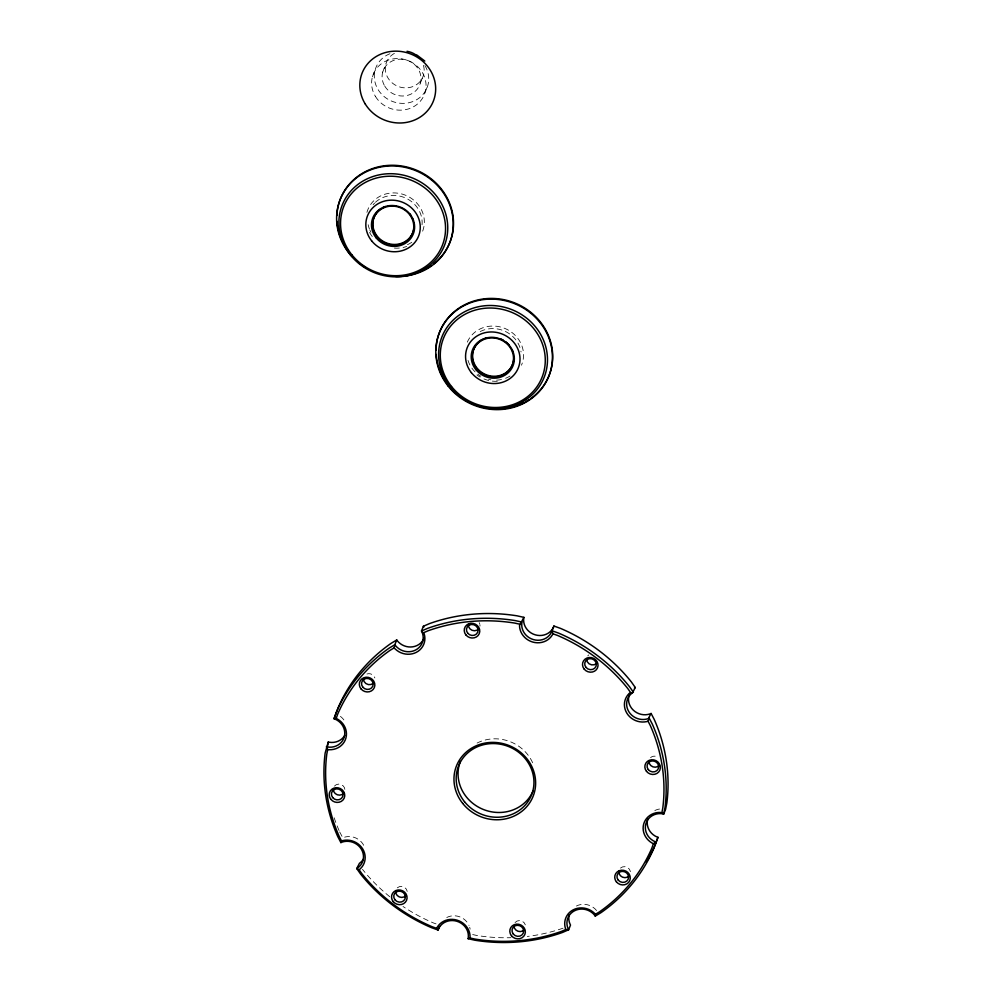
<?xml version="1.0" encoding="UTF-8"?>
<svg xmlns="http://www.w3.org/2000/svg" width="992" height="992" viewBox="0 0 992 992"><rect width="100%" height="100%" fill="white"/><g stroke="black" fill="none" stroke-linecap="round" stroke-linejoin="round"><path stroke-width="0.74" stroke-dasharray="4.96 3.72" d="M372.446 76.744L375.137 69.961M382.676 72.143L385.888 64.009M420.36 83.03L423.584 74.896M425.208 91.996L427.899 85.213M472.676 934.551L476.73 935.456A172.744 160.394 21.6 0 0 511.004 937.688M436.046 923.874L433.43 922.944A172.744 160.394 21.6 0 1 403.025 906.49M339.673 831.916L342.786 837.843L343.691 837.459A15.698 14.582 21.6 0 1 364.796 848.011M411.767 242.259A27.478 25.519 21.6 0 1 406.732 244.987M370.934 232.24A27.478 25.519 21.6 0 1 369.904 230.169M369.458 229.102A27.478 25.519 21.6 0 1 368.168 224.713M373.116 204.736A27.478 25.519 21.6 0 1 374.616 203.075M375.435 202.294A27.478 25.519 21.6 0 1 407.712 199.094A27.478 25.519 21.6 0 1 421.575 227.751M406.683 246.45A29.45 27.342 21.6 0 1 403.087 247.479M399.354 248.05A29.45 27.342 21.6 0 1 393.006 247.95M372.273 236.505A29.45 27.342 21.6 0 1 368.379 230.119M366.928 212.362A29.45 27.342 21.6 0 1 404.215 194.73A29.45 27.342 21.6 0 1 422.27 232.078M654.832 810.538A15.698 14.582 21.6 0 1 660.548 808.902M576.402 906.018A15.698 14.582 21.6 0 1 596.564 910.532M563.022 928.19A172.744 160.394 21.6 0 1 527.285 936.46M389.757 896.718A172.744 160.394 21.6 0 1 362.489 869.352M339.053 830.49A172.744 160.394 21.6 0 1 333.572 816.007M446.772 917.488A15.698 14.582 21.6 0 1 469.018 925.412M469.687 927.26A15.698 14.582 21.6 0 1 470.121 929.169M340.417 716.385A15.698 14.582 21.6 0 1 345.402 722.61M397.284 887.84A5.89 5.468 21.6 0 1 407.228 891.386M477.078 743.058A39.258 36.456 21.6 0 1 533.609 765.154M334.453 786.098A5.89 5.468 21.6 0 1 344.956 789.83M366.928 673.99A5.89 5.468 21.6 0 1 374.852 677.945M479.173 622.654A5.89 5.468 21.6 0 1 479.768 624.005M479.93 624.724A5.89 5.468 21.6 0 1 479.942 626.163M587.748 655.886A5.89 5.468 21.6 0 1 588.814 654.906M650.578 757.628A5.89 5.468 21.6 0 1 658.254 757.429M620.471 868.087A5.89 5.468 21.6 0 1 630.416 871.633M515.059 922.548A5.89 5.468 21.6 0 1 525.338 924.854M510.012 376.042A27.478 25.519 21.6 0 1 502.634 379.242M501.493 379.514A27.478 25.519 21.6 0 1 495.64 380.159M490.904 379.787A27.478 25.519 21.6 0 1 488.56 379.316M480.798 376.191A27.478 25.519 21.6 0 1 477.822 374.207M475.106 371.888A27.478 25.519 21.6 0 1 467.368 357.864M480.215 331.551A27.478 25.519 21.6 0 1 521.06 351.974M497.29 381.288A29.45 27.342 21.6 0 1 481.244 377.692M480.116 377.072A29.45 27.342 21.6 0 1 476.916 374.951M467.306 342.141A29.45 27.342 21.6 0 1 505.213 328.575A29.45 27.342 21.6 0 1 521.47 365.23M423.46 65.373A19.629 18.228 21.6 0 1 411.618 86.998A19.629 18.228 21.6 0 1 387.215 76.595A19.629 18.228 21.6 0 1 394.804 53.159M424.923 65.559A27.478 25.519 21.6 0 1 414.172 100.998A27.478 25.519 21.6 0 1 376.786 87.172A27.478 25.519 21.6 0 1 391.443 53.171M375.422 96.398A27.478 25.519 21.6 0 0 422.58 98.109A27.478 25.519 21.6 0 0 398.486 58.59A27.478 25.519 21.6 0 0 375.422 96.398M384.797 86.18A19.629 18.228 21.6 0 0 418.475 87.408A19.629 18.228 21.6 0 0 401.276 59.185A19.629 18.228 21.6 0 0 384.797 86.18"/><path stroke-width="1.49" d="M363.394 859.134A15.698 14.582 21.6 0 1 359.451 863.3L356.736 868.558L360.617 874.088A172.744 160.394 21.6 0 0 431.557 927.694L438.08 930.012L438.39 929.12A15.698 14.582 21.6 0 1 456.68 921.196A15.698 14.582 21.6 0 1 468.286 937.75L468.1 938.692L469.997 937.986L470.072 936.584A17.67 16.405 21.6 0 0 456.89 920.105A17.67 16.405 21.6 0 0 437.298 927.111L436.666 928.351L438.08 930.012L439.493 926.454M423.981 638.414A15.698 14.582 21.6 0 1 397.308 640.77L396.738 639.952L394.853 644.688L395.436 645.519A15.698 14.582 21.6 0 0 415.598 650.033A15.698 14.582 21.6 0 0 421.947 631.879L421.488 630.999L423.373 626.262L429.486 623.608A172.744 160.394 21.6 0 1 517.154 615.846L523.9 617.359L519.51 625.568A17.67 16.405 21.6 0 0 532.692 642.047A17.67 16.405 21.6 0 0 552.284 635.041L552.916 633.801L552.048 630.776L553.92 626.039L560.443 628.358A172.744 160.394 21.6 0 1 631.383 681.963L635.264 687.493L632.549 692.751A15.698 14.582 21.6 0 0 628.804 711.648A15.698 14.582 21.6 0 0 648.309 718.592L651.099 713.459L654.212 719.398A172.744 160.394 21.6 0 1 666.86 802.95L665.607 809.274L663.735 814.023L662.73 813.8A15.698 14.582 21.6 0 0 645.817 823.968A15.698 14.582 21.6 0 0 655.117 841.712L656.084 842.059L657.969 837.31L657.002 836.975A15.698 14.582 21.6 0 1 647.702 819.218M595.411 914.302L599.453 911.871A170.773 158.559 21.6 0 0 651.88 848.036L653.406 843.708L656.084 842.059L653.964 848.135A172.744 160.394 21.6 0 1 600.916 912.702L595.262 916.1L595.411 914.302L594.419 913.21A17.67 16.405 21.6 0 0 573.252 909.813A17.67 16.405 21.6 0 0 565.353 928.152L565.837 929.504L568.627 929.789L570.512 925.052L570.053 924.172A15.698 14.582 21.6 0 1 569.272 914.698M327.261 747.088L328.265 742.028L329.27 742.252A15.698 14.582 21.6 0 0 344.67 735.58M396.738 639.952L391.084 643.349A172.744 160.394 21.6 0 0 338.036 707.928L334.031 718.741L336.189 718.444L337.702 714.116A170.773 158.559 21.6 0 1 390.141 650.281L394.171 647.85L394.853 644.688L389.199 648.098A172.744 160.394 21.6 0 0 336.164 712.665L334.031 718.741L334.998 719.088A15.698 14.582 21.6 0 1 344.298 736.833A15.698 14.582 21.6 0 1 327.385 747.001L326.393 746.778L327.695 749.58L326.802 754.081A170.773 158.559 21.6 0 0 339.314 836.69L341.533 840.931L340.901 842.592L337.788 836.653A172.744 160.394 21.6 0 1 325.14 753.102L328.265 742.028M523.9 617.359L523.714 618.301A15.698 14.582 21.6 0 0 535.32 634.855A15.698 14.582 21.6 0 0 553.61 626.932L553.92 626.039M661.887 812.572L662.78 808.071A170.773 158.559 21.6 0 0 650.268 725.462L648.049 721.221L649.214 718.208L652.327 724.135A172.744 160.394 21.6 0 1 664.987 807.699L663.735 814.023L660.412 812.436A17.67 16.405 21.6 0 0 643.659 824.104A17.67 16.405 21.6 0 0 652.066 843.039L653.406 843.708M657.969 837.31L655.836 843.386A172.744 160.394 21.6 0 1 646.189 862.036M340.901 842.592L341.818 842.196A15.698 14.582 21.6 0 1 361.324 849.152A15.698 14.582 21.6 0 1 357.566 868.05L356.736 868.558L359.104 869.748L360.208 868.868A17.67 16.405 21.6 0 0 362.725 848.966A17.67 16.405 21.6 0 0 342.934 840.534L341.533 840.931M394.171 647.85L395.163 648.942A17.67 16.405 21.6 0 0 416.33 652.339A17.67 16.405 21.6 0 0 424.241 634L421.488 630.999L427.602 628.358A172.744 160.394 21.6 0 1 515.27 620.595L522.015 622.108L521.829 623.038A15.698 14.582 21.6 0 0 533.448 639.604A15.698 14.582 21.6 0 0 551.726 631.681L552.048 630.776L558.57 633.107A172.744 160.394 21.6 0 1 629.511 686.7L633.392 692.242L629.374 693.284A17.67 16.405 21.6 0 0 626.857 713.186A17.67 16.405 21.6 0 0 646.648 721.618L648.049 721.221M634.434 688.002L635.264 687.493M423.745 632.648L428.11 630.763A170.773 158.559 21.6 0 1 514.774 623.088L519.585 624.166M651.099 713.459L650.182 713.856A15.698 14.582 21.6 0 1 633.194 710.049A15.698 14.582 21.6 0 1 629.61 693.867M565.837 929.504L561.484 931.389A170.773 158.559 21.6 0 1 474.808 939.064L469.997 937.986M327.695 749.58L329.183 749.729A17.67 16.405 21.6 0 0 345.923 738.048A17.67 16.405 21.6 0 0 337.528 719.113L336.189 718.444M468.1 938.692L474.846 940.205A172.744 160.394 21.6 0 0 562.514 932.443L568.627 929.789L568.168 928.909A15.698 14.582 21.6 0 1 574.517 910.768A15.698 14.582 21.6 0 1 594.692 915.281L595.262 916.1M552.916 633.801L557.578 635.463A170.773 158.559 21.6 0 1 627.713 688.448L630.478 692.404M436.666 928.351L432.016 926.689A170.773 158.559 21.6 0 1 361.869 873.704L359.104 869.748M416.913 55.081L424.812 61.045M423.373 626.262L423.832 627.142M336.896 215.537A58.888 54.684 21.6 0 1 420.335 171.938A58.888 54.684 21.6 0 1 433.628 263.909M431.284 265.633A58.888 54.684 21.6 0 1 419.579 271.845M418.19 272.366A58.888 54.684 21.6 0 1 413.912 273.718M349.358 252.476A58.888 54.684 21.6 0 1 342.19 241.068M341.57 239.717A58.888 54.684 21.6 0 1 339.028 232.785M338.644 231.372A58.888 54.684 21.6 0 1 336.97 221.315M352.061 256.593A58.888 54.684 21.6 0 1 364.684 172.558A58.888 54.684 21.6 0 1 449.835 205.232A58.888 54.684 21.6 0 1 403.26 276.247M401.748 276.359A58.888 54.684 21.6 0 1 395.647 276.446M366.383 267.989A58.888 54.684 21.6 0 1 362.477 265.534M359.984 263.736A58.888 54.684 21.6 0 1 357.591 261.838M413.85 223.138A20.807 19.319 21.6 0 1 385.801 242.68A20.807 19.319 21.6 0 1 380.692 209.002M382.912 207.663A20.807 19.319 21.6 0 1 385.318 206.621M409.634 213.652A20.807 19.319 21.6 0 1 411.172 215.834M412.387 218.166A20.807 19.319 21.6 0 1 413.292 220.608M406.125 895.429A5.89 5.468 21.6 0 1 395.659 890.965M533.051 791.046A39.258 36.456 21.6 0 1 483.104 809.373A39.258 36.456 21.6 0 1 460.375 761.36M343.79 793.154A5.89 5.468 21.6 0 1 333.287 789.409M373.414 683.228A5.89 5.468 21.6 0 1 363.394 678.962M478.826 628.767A5.89 5.468 21.6 0 1 468.36 624.303M596.601 663.474A5.89 5.468 21.6 0 1 586.582 659.209M659.432 765.216A5.89 5.468 21.6 0 1 648.929 761.472M629.325 875.676A5.89 5.468 21.6 0 1 618.859 871.212M524.396 929.603A5.89 5.468 21.6 0 1 513.893 925.858M436.058 350.126A58.888 54.684 21.6 0 1 520.217 305.437A58.888 54.684 21.6 0 1 530.472 398.784M529.269 399.615A58.888 54.684 21.6 0 1 525.487 401.884M524.185 402.578A58.888 54.684 21.6 0 1 518.779 404.996M517.378 405.517A58.888 54.684 21.6 0 1 510.186 407.576M505.734 408.369A58.888 54.684 21.6 0 1 502.721 408.716M492.069 408.729A58.888 54.684 21.6 0 1 487.494 408.158M472.738 403.905A58.888 54.684 21.6 0 1 465.856 400.458M463.227 398.846A58.888 54.684 21.6 0 1 459.457 396.217M458.242 395.275A58.888 54.684 21.6 0 1 450.504 387.946M447.628 384.437A58.888 54.684 21.6 0 1 438.228 365.936M437.832 364.523A58.888 54.684 21.6 0 1 436.17 354.466M513.794 357.48A20.807 19.319 21.6 0 1 483.092 373.265A20.807 19.319 21.6 0 1 482.645 339.462M485.051 338.421A20.807 19.319 21.6 0 1 487.593 337.689M500.824 338.991A20.807 19.319 21.6 0 1 503.266 340.206M505.523 341.707A20.807 19.319 21.6 0 1 509.38 345.452M512.12 349.953A20.807 19.319 21.6 0 1 513.025 352.408M407.03 51.299A19.629 18.228 21.6 0 1 417.372 56.085M376.985 236.902A20.807 19.319 21.6 0 0 412.312 233.777A20.807 19.319 21.6 0 0 390.228 206.175A20.807 19.319 21.6 0 0 376.985 236.902M371.653 240.858A27.478 25.519 21.6 0 0 418.326 236.728A27.478 25.519 21.6 0 0 389.149 200.272A27.478 25.519 21.6 0 0 371.653 240.858M376.08 237.77A21.787 20.237 21.6 0 0 413.081 234.496A21.787 20.237 21.6 0 0 389.955 205.592A21.787 20.237 21.6 0 0 376.08 237.77M351.788 254.708A52.998 49.216 21.6 0 0 441.8 246.735A52.998 49.216 21.6 0 0 385.541 176.427A52.998 49.216 21.6 0 0 351.788 254.708M350.536 255.093A54.969 51.038 21.6 0 0 443.87 246.834A54.969 51.038 21.6 0 0 385.528 173.922A54.969 51.038 21.6 0 0 350.536 255.093M464.504 801.697A39.258 36.456 21.6 0 0 531.179 795.795A39.258 36.456 21.6 0 0 489.502 743.715A39.258 36.456 21.6 0 0 464.504 801.697M362.774 687.109A5.89 5.468 21.6 0 0 372.769 686.228A5.89 5.468 21.6 0 0 366.519 678.416A5.89 5.468 21.6 0 0 362.774 687.109M467.691 633.169A5.89 5.468 21.6 0 0 477.685 632.288A5.89 5.468 21.6 0 0 471.436 624.476A5.89 5.468 21.6 0 0 467.691 633.169M585.962 667.356A5.89 5.468 21.6 0 0 595.956 666.463A5.89 5.468 21.6 0 0 589.707 658.651A5.89 5.468 21.6 0 0 585.962 667.356M648.297 769.618A5.89 5.468 21.6 0 0 658.291 768.738A5.89 5.468 21.6 0 0 652.042 760.926A5.89 5.468 21.6 0 0 648.297 769.618M618.19 880.078A5.89 5.468 21.6 0 0 628.184 879.197A5.89 5.468 21.6 0 0 621.934 871.385A5.89 5.468 21.6 0 0 618.19 880.078M513.261 934.018A5.89 5.468 21.6 0 0 523.268 933.125A5.89 5.468 21.6 0 0 517.018 925.313A5.89 5.468 21.6 0 0 513.261 934.018M360.976 688.845A7.849 7.291 21.6 0 0 374.306 687.667A7.849 7.291 21.6 0 0 365.974 677.251A7.849 7.291 21.6 0 0 360.976 688.845M330.857 799.304A7.849 7.291 21.6 0 0 344.199 798.126A7.849 7.291 21.6 0 0 335.866 787.71A7.849 7.291 21.6 0 0 330.857 799.304M393.204 901.579A7.849 7.291 21.6 0 0 406.534 900.389A7.849 7.291 21.6 0 0 398.201 889.973A7.849 7.291 21.6 0 0 393.204 901.579M511.463 935.754A7.849 7.291 21.6 0 0 524.805 934.576A7.849 7.291 21.6 0 0 516.472 924.16A7.849 7.291 21.6 0 0 511.463 935.754M616.392 881.826A7.849 7.291 21.6 0 0 629.722 880.636A7.849 7.291 21.6 0 0 621.389 870.22A7.849 7.291 21.6 0 0 616.392 881.826M646.499 771.367A7.849 7.291 21.6 0 0 659.829 770.189A7.849 7.291 21.6 0 0 651.496 759.773A7.849 7.291 21.6 0 0 646.499 771.367M584.164 669.092A7.849 7.291 21.6 0 0 597.494 667.914A7.849 7.291 21.6 0 0 589.161 657.498A7.849 7.291 21.6 0 0 584.164 669.092M465.893 634.917A7.849 7.291 21.6 0 0 479.223 633.739A7.849 7.291 21.6 0 0 470.89 623.323A7.849 7.291 21.6 0 0 465.893 634.917M462.706 803.433A41.218 38.279 21.6 0 0 532.716 797.246A41.218 38.279 21.6 0 0 488.957 742.549A41.218 38.279 21.6 0 0 462.706 803.433M394.99 899.831A5.89 5.468 21.6 0 0 404.996 898.95A5.89 5.468 21.6 0 0 398.747 891.138A5.89 5.468 21.6 0 0 394.99 899.831M332.655 797.556A5.89 5.468 21.6 0 0 342.662 796.675A5.89 5.468 21.6 0 0 336.412 788.863A5.89 5.468 21.6 0 0 332.655 797.556M448.285 386.31A58.888 54.684 21.6 0 0 548.291 377.456A58.888 54.684 21.6 0 0 485.782 299.336A58.888 54.684 21.6 0 0 448.285 386.31M476.718 368.702A20.807 19.319 21.6 0 0 512.046 365.577A20.807 19.319 21.6 0 0 489.961 337.974A20.807 19.319 21.6 0 0 476.718 368.702M471.386 372.657A27.478 25.519 21.6 0 0 518.06 368.528A27.478 25.519 21.6 0 0 488.882 332.072A27.478 25.519 21.6 0 0 471.386 372.657M475.813 369.57A21.787 20.237 21.6 0 0 512.814 366.296A21.787 20.237 21.6 0 0 489.688 337.392A21.787 20.237 21.6 0 0 475.813 369.57M451.521 386.496A52.998 49.216 21.6 0 0 541.533 378.535A52.998 49.216 21.6 0 0 485.274 308.227A52.998 49.216 21.6 0 0 451.521 386.496M450.269 386.892A54.969 51.038 21.6 0 0 543.604 378.622A54.969 51.038 21.6 0 0 485.262 305.71A54.969 51.038 21.6 0 0 450.269 386.892M365.155 103.838A38.279 35.538 21.6 0 0 430.826 106.218A38.279 35.538 21.6 0 0 397.284 51.175A38.279 35.538 21.6 0 0 365.155 103.838"/></g></svg>
